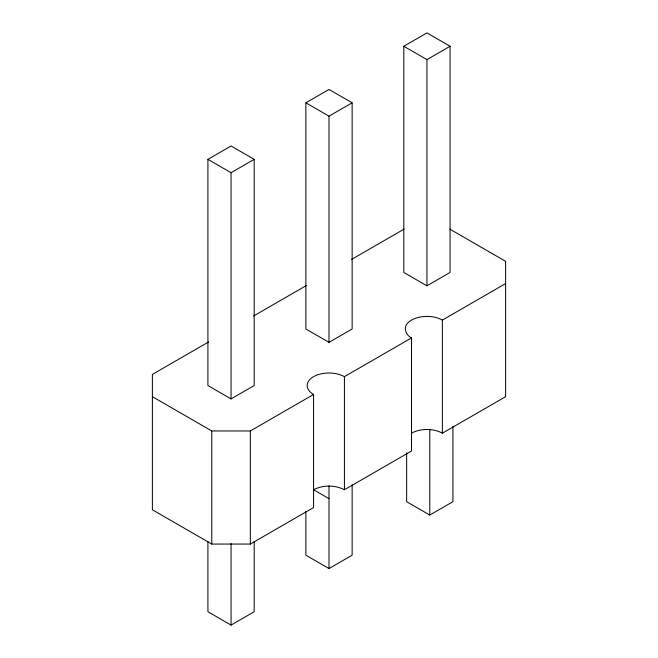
<?xml version="1.0" encoding="UTF-8"?>
<svg xmlns="http://www.w3.org/2000/svg" width="658" height="658" viewBox="0 0 658 658"><rect width="100%" height="100%" fill="white"/><g stroke="black" fill="none" stroke-linecap="round" stroke-linejoin="round"><path stroke-width="0.99" d="M207.92 159.351L231.057 145.994L254.194 159.351L254.194 385.547L231.057 398.904L207.92 385.547L207.92 159.351L231.057 172.709L254.194 159.351M305.863 102.804L329 89.447L352.137 102.804L352.137 329L329 342.357L305.863 329L305.863 102.804L329 116.162L352.137 102.804M403.806 46.257L426.943 32.9L450.08 46.257L450.08 272.453L426.943 285.811L403.806 272.453L403.806 46.257L426.943 59.615L450.08 46.257M208.602 341.963L152.393 374.418L152.393 509.777L211.777 544.059L250.336 544.059L313.578 507.548L313.578 394.455A21.813 12.592 0 0 1 318.094 374.641C326.705 372.05 336.386 372.412 344.422 376.639L411.521 337.908C405.772 335.276 402.795 327.339 408.05 322.7A21.813 12.592 0 0 1 442.365 320.092L505.607 283.582M253.544 316.021L306.513 285.432M351.454 259.491L404.152 229.066M152.393 396.675L211.777 430.965L250.336 430.965L313.578 394.455M329 498.649L313.578 489.741C323.062 484.856 334.938 484.856 344.422 489.741L411.521 451.001L411.521 337.908M411.521 433.194A21.813 12.592 0 0 1 442.365 433.194L505.607 396.684L505.607 261.325L449.768 229.083M207.92 541.435L207.92 611.743L231.057 625.1L254.194 611.743L254.194 541.435M305.863 511.381L305.863 555.196L329 568.553L352.137 555.196L352.137 484.888M406.644 452.794L406.644 501.7L429.781 515.058L452.918 501.7L452.918 426.302M442.365 320.092L442.365 433.194M429.781 429.468L429.781 515.058M426.943 59.615L426.943 285.811M344.422 376.639L344.422 489.741M329 116.162L329 342.357M329 486.023L329 568.553M250.336 430.965L250.336 544.059M231.057 172.709L231.057 398.904M231.057 543.59L231.057 625.1M211.777 430.965L211.777 544.059"/></g></svg>
